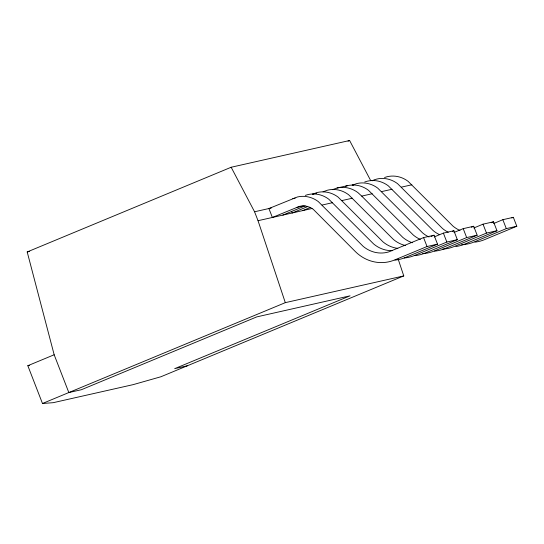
<?xml version="1.0" encoding="UTF-8"?>
<svg xmlns="http://www.w3.org/2000/svg" width="544" height="544" viewBox="0 0 544 544"><rect width="100%" height="100%" fill="white"/><g stroke="black" fill="none" stroke-linecap="round" stroke-linejoin="round"><path stroke-width="0.82" d="M437.519 244.147L427.026 246.52L394.645 259.964A40.025 37.128 77.3 0 1 355.089 251.314L313.283 209.331A18.272 16.946 77.3 0 0 299.594 206.332L272.374 217.464L268.906 208.536L297.378 196.989A27.873 25.854 77.3 0 1 318.267 201.559L363.174 246.357A30.423 28.22 77.3 0 0 388.654 251.926L423.565 237.592L434.058 235.226L437.519 244.147L405.137 257.598A40.025 37.128 77.3 0 1 394.917 260.107M323.054 191.794L327.692 190.142A27.873 25.854 77.3 0 1 348.582 194.711L393.489 239.51A30.423 28.22 77.3 0 0 405.702 245.568M332.384 189.686L337.022 188.034L347.514 185.667A27.873 25.854 77.3 0 1 368.404 190.237L413.311 235.035A30.423 28.22 77.3 0 0 420.349 239.414M187.279 365.806L174.692 368.648L350.05 295.827L256.782 316.887L81.416 389.708L68.83 392.557L54.169 354.763L27.2 251.947L231.159 167.253L349.608 140.508L370.682 180.574M348.044 141.154L349.608 140.508M282.866 215.091L305.198 205.816M307.591 206.591L292.189 212.983L291.611 211.5M302.682 210.616L310.386 207.42M398.147 259.032L403.764 275.91L160.936 376.747L133.192 384.628L53.21 402.682L42.48 403.492L27.826 365.704L54.169 354.763M430.991 236.497L434.058 235.226M434.187 236.939L443.387 233.118L453.88 230.751L457.341 239.673L424.959 253.123A40.025 37.128 77.3 0 1 414.739 255.632M452.343 231.384L453.88 230.751M454.009 232.458L463.202 228.643L473.695 226.27L477.163 235.198L444.774 248.649A40.025 37.128 77.3 0 1 434.561 251.151M42.48 403.492L285.308 302.654L403.764 275.91M471.396 227.229L473.695 226.27M473.831 227.984L483.024 224.169L493.517 221.796L496.978 230.724L464.596 244.174A40.025 37.128 77.3 0 1 455.784 246.527M491.218 222.754L493.517 221.796M457.341 239.673L446.848 242.046L414.467 255.49A40.025 37.128 77.3 0 1 404.246 257.999M493.646 223.509L502.846 219.694L513.339 217.321L516.8 226.25L484.418 239.7A40.025 37.128 77.3 0 1 474.898 242.134M511.802 217.96L513.339 217.321M477.163 235.198L466.664 237.572L434.282 251.015A40.025 37.128 77.3 0 1 422.661 253.62M496.978 230.724L486.486 233.09L454.104 246.541A40.025 37.128 77.3 0 1 442.483 249.145M516.8 226.25L506.308 228.616L473.926 242.066A40.025 37.128 77.3 0 1 461.598 244.691M305.272 195.398L307.87 194.616A27.873 25.854 77.3 0 1 328.76 199.186L373.667 243.984A30.423 28.22 77.3 0 0 392.571 250.648M345.535 186.259L347.514 185.667M364.732 181.975L367.336 181.193A27.873 25.854 77.3 0 1 388.219 185.762L433.133 230.561A30.423 28.22 77.3 0 0 439.538 234.654M384.547 177.494L387.151 176.718A27.873 25.854 77.3 0 1 408.041 181.288L452.948 226.086A30.423 28.22 77.3 0 0 459.986 230.459M27.2 251.947L29.682 251.389M292.747 198.635L295.168 198.091M316.601 193.249L312.562 194.16L317.2 192.515A27.873 25.854 77.3 0 1 338.089 197.084L382.996 241.876A30.423 28.22 77.3 0 0 397.868 248.384M353.818 184.844L352.206 185.212L356.844 183.559A27.873 25.854 77.3 0 1 377.726 188.129L422.64 232.927A30.423 28.22 77.3 0 0 429.046 237.021M374.442 180.186L372.021 180.737L376.659 179.085A27.873 25.854 77.3 0 1 397.548 183.654L442.456 228.453A30.423 28.22 77.3 0 0 448.249 232.247M231.159 167.253L254.565 211.772L271.327 207.985M296.249 207.543L303.511 205.904M322.075 205.054L332.568 202.681M341.89 200.58L352.383 198.206M337.022 188.034A27.873 25.854 77.3 0 1 357.911 192.603L361.712 196.105L372.205 193.732M381.534 191.624L392.027 189.258M401.356 187.15L411.849 184.783M254.565 211.772L258.033 220.701L312.011 208.508M27.826 365.704L29.471 365.582M361.712 196.105L402.818 237.402A30.423 28.22 77.3 0 0 412.406 242.753M502.846 219.694L506.308 228.616M483.024 224.169L486.486 233.09M463.202 228.643L466.664 237.572M443.387 233.118L446.848 242.046M423.565 237.592L427.026 246.52M258.033 220.701L285.308 302.654"/></g></svg>
